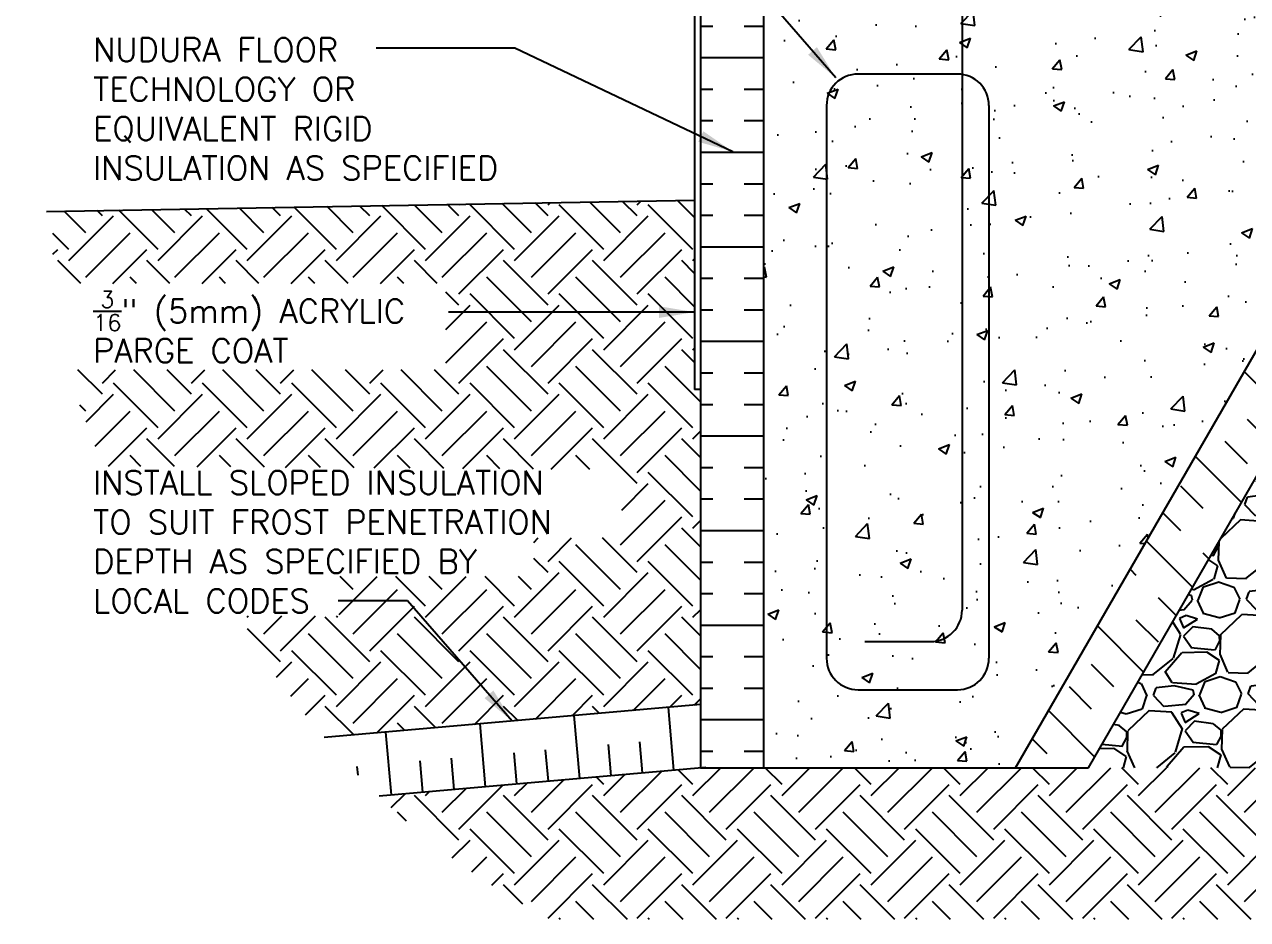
# Model space of a CAD drawing. Header units: inches. Extents: x 144 to 384, y -1 to 57.
# Drawn here: x 143.85 to 182.66, y -0.53 to 27.85 of the extents above; entities that cross this region are included whole.
import ezdxf

# ---------------------------------------------------------------- set-up
doc = ezdxf.new("R2010")
doc.units = ezdxf.units.IN
doc.header["$LTSCALE"] = 0.5
doc.header["$MEASUREMENT"] = 0
for name, color, linetype in [('HATCH', 12, 'Continuous'), ('line25', 2, 'Continuous'), ('LINE3', 3, 'Continuous'), ('LINE50', 5, 'Continuous'), ('LINE9', 9, 'Continuous'), ('TEXT', 4, 'Continuous')]:
    doc.layers.add(name, color=color, linetype=linetype)
doc.styles.add('DIM', font='romans.shx', dxfattribs={"width": 0.7})
doc.styles.add('ROMANS', font='romans.shx', dxfattribs={"height": 1.125})
doc.dimstyles.new('ext_12', dxfattribs={"dimscale": 12, "dimtxt": 0.09375, "dimasz": 0.09375, "dimexe": 0.09375, "dimexo": 0.0625, "dimgap": 0.0625, "dimtad": 1, "dimdec": 1, "dimzin": 3, "dimdsep": 46, "dimlunit": 4, "dimtxsty": 'DIM', "dimcen": 0.09, "dimdle": 0.09375, "dimclrt": 4, "dimadec": 0, "dimazin": 0, "dimtfac": 1, "dimtdec": 1, "dimtmove": 2, "dimatfit": 3, "dimfxl": 1, "dimfrac": 2, "dimtolj": 1, "dimtzin": 0, "dimarcsym": 0})
pattern_1 = [(45, (61.4655, -0.4946), (2e-16, 2.828427), [2, -2]), (45, (60.9352, 0.0357), (2e-16, 2.828427), [2, -2]), (45, (60.4049, 0.566), (2e-16, 2.828427), [2, -2]), (135, (60.4049, 0.9196), (-2.828427, 4e-16), [2, -2]), (135, (60.9352, 1.45), (-2.828427, 4e-16), [2, -2]), (135, (61.4655, 1.9803), (-2.828427, 4e-16), [2, -2])]

msp = doc.modelspace()

# ---------------------------------------------------------------- hatches: boundary and pattern name
at = {"layer": 'HATCH'}
h = msp.add_hatch(dxfattribs=at)
h.set_pattern_fill('INSUL', color=256, scale=8, style=0)
h.set_pattern_definition([(0, (136.6867, 11.8028), (0, 3), []), (0, (136.6867, 12.8028), (0, 3), [1, -1]), (0, (136.6867, 13.8028), (0, 3), [1, -1])])
h.paths.add_polyline_path([(167.299, 28.282), (165.299, 28.282), (165.299, 4.282), (167.299, 4.282)])
h = msp.add_hatch(dxfattribs=at)
h.set_pattern_fill('AR-CONC', color=256, scale=0.5, style=0)
h.set_pattern_definition([(50, (61.4655, -0.4946), (3.5863, -0.31376), [0.375, -4.125]), (355, (61.4655, -0.4946), (-0.69376, 3.76096), [0.3, -3.3]), (100.4514, (61.7644, -0.5207), (2.89255, 3.4472), [0.3187, -3.50571]), (46.1842, (61.4655, 0.5054), (5.3362, -0.8276), [0.5625, -6.1875]), (96.6356, (61.91, 0.4364), (4.67331, 4.87059), [0.47805, -5.25856]), (351.184, (61.4655, 0.5054), (4.6733, 4.8706), [0.45, -4.95]), (21, (61.9655, 0.2554), (2.984535, -2.013094), [0.375, -4.125]), (326, (61.9655, 0.2554), (1.21658, 3.62575), [0.3, -3.3]), (71.4514, (62.2143, 0.0877), (4.20111, 1.61265), [0.3187, -3.50571]), (37.5, (61.4655, -0.4946), (0.060799, 1.664469), [0, -3.26, 0, -3.35, 0, -3.3125]), (7.5, (61.4655, -0.4946), (1.315348, 1.972059), [0, -1.91, 0, -3.185, 0, -1.2625]), (327.5, (60.3505, -0.4946), (2.669112, -0.112774), [0, -1.25, 0, -3.9, 0, -5.175]), (317.5, (59.8505, -0.4946), (2.91593, 0.500525), [0, -1.625, 0, -2.59, 0, -3.675])])
h.paths.add_polyline_path([(187.424, 25.282), (191.334, 25.282), (192.169, 28.282), (170.902, 28.282), (170.902, 26.282), (174.454, 26.282), (174.454, 6.282), (169.299, 6.282), (169.299, 26.282), (170.902, 26.282), (170.902, 28.282), (167.299, 28.282), (167.299, 4.282), (175.299, 4.282)])
h.paths.add_polyline_path([(174.454, 26.282), (169.299, 26.282), (169.299, 6.282), (174.454, 6.282)], flags=17)
h = msp.add_hatch(dxfattribs=at)
h.set_pattern_fill('INSUL', color=256, scale=8, angle=315, style=0)
h.set_pattern_definition([(315, (136.6867, 11.8028), (2.12132, 2.12132), []), (315, (137.3938, 12.51), (2.12132, 2.12132), [1, -1]), (315, (138.101, 13.217), (2.12132, 2.12132), [1, -1])])
h.paths.add_polyline_path([(188.001, 24.282), (186.846, 24.282), (175.299, 4.282), (177.609, 4.282), (188.579, 23.282)])
h = msp.add_hatch(dxfattribs=at)
h.set_pattern_fill('EARTH', color=256, scale=8, angle=45, style=0)
h.set_pattern_definition(pattern_1)
h.paths.add_polyline_path([(143.853, 19.524), (143.847, 19.533), (143.853, 19.523)])
h.paths.add_polyline_path([(144.751, 21.926), (144.751, 19.641), (157.219, 19.641), (157.219, 16.899), (145.143, 16.899), (145.14, 16.906), (145.16, 16.858), (145.181, 16.81), (145.202, 16.761), (145.222, 16.712), (145.243, 16.663), (145.264, 16.613), (145.284, 16.563), (145.305, 16.513), (145.326, 16.462), (145.347, 16.411), (145.368, 16.359), (145.39, 16.307), (145.411, 16.255), (145.432, 16.202), (145.454, 16.15), (145.475, 16.096), (145.497, 16.042), (145.518, 15.988), (145.54, 15.934), (145.562, 15.879), (145.584, 15.824), (145.606, 15.768), (145.628, 15.712), (145.65, 15.656), (145.672, 15.599), (145.694, 15.542), (145.716, 15.484), (145.739, 15.427), (145.761, 15.368), (145.784, 15.31), (145.806, 15.25), (145.829, 15.191), (145.852, 15.131), (145.875, 15.071), (145.898, 15.01), (145.921, 14.949), (145.944, 14.887), (145.967, 14.826), (145.99, 14.763), (146.014, 14.7), (146.037, 14.637), (146.061, 14.574), (146.084, 14.51), (146.108, 14.445), (146.132, 14.381), (146.156, 14.315), (146.18, 14.25), (146.204, 14.184), (146.228, 14.117), (146.252, 14.05), (146.276, 13.983), (146.301, 13.915), (146.325, 13.847), (162.8, 13.735), (162.801, 11.568), (160.009, 11.569), (160.007, 10.344), (153.83, 10.348), (153.831, 9.093), (150.708, 9.094), (150.723, 9.067), (150.738, 9.04), (150.752, 9.014), (150.766, 8.989), (150.78, 8.964), (150.793, 8.94), (150.806, 8.917), (150.818, 8.894), (150.831, 8.872), (150.843, 8.85), (150.854, 8.828), (150.865, 8.808), (150.876, 8.787), (150.887, 8.768), (150.897, 8.748), (150.907, 8.73), (150.917, 8.711), (150.926, 8.694), (150.935, 8.676), (150.944, 8.659), (150.953, 8.643), (150.961, 8.627), (150.969, 8.612), (150.976, 8.597), (150.984, 8.582), (150.991, 8.568), (150.998, 8.555), (151.004, 8.541), (151.011, 8.528), (151.017, 8.516), (151.023, 8.504), (151.028, 8.492), (151.034, 8.481), (151.039, 8.47), (151.044, 8.46), (151.048, 8.449), (151.053, 8.44), (151.057, 8.43), (151.061, 8.421), (151.065, 8.412), (151.069, 8.404), (151.072, 8.396), (151.076, 8.388), (151.079, 8.38), (151.082, 8.373), (151.085, 8.366), (151.087, 8.36), (151.09, 8.353), (151.092, 8.347), (151.094, 8.341), (151.096, 8.336), (151.098, 8.33), (151.1, 8.325), (151.101, 8.32), (151.103, 8.316), (151.104, 8.311), (151.105, 8.307), (151.107, 8.303), (151.108, 8.299), (151.108, 8.296), (151.109, 8.292), (151.11, 8.289), (151.111, 8.286), (151.111, 8.283), (151.111, 8.28), (151.112, 8.278), (151.112, 8.275), (151.112, 8.273), (151.112, 8.271), (151.112, 8.269), (151.113, 8.267), (151.112, 8.265), (151.112, 8.263), (151.112, 8.262), (151.112, 8.26), (151.112, 8.259), (151.112, 8.257), (151.112, 8.256), (151.111, 8.255), (151.111, 8.253), (151.111, 8.252), (151.11, 8.251), (151.11, 8.25), (151.11, 8.249), (151.11, 8.248), (151.109, 8.247), (151.109, 8.246), (151.109, 8.245), (151.109, 8.243), (151.109, 8.242), (151.109, 8.241), (151.109, 8.24), (151.109, 8.239), (151.109, 8.238), (151.109, 8.236), (151.109, 8.235), (151.109, 8.234), (151.109, 8.232), (151.11, 8.231), (151.11, 8.229), (151.111, 8.227), (151.111, 8.225), (151.112, 8.223), (151.113, 8.221), (151.114, 8.219), (151.115, 8.217), (151.116, 8.214), (151.117, 8.211), (151.119, 8.209), (151.12, 8.206), (151.122, 8.202), (151.124, 8.199), (151.125, 8.196), (151.128, 8.192), (151.13, 8.188), (151.132, 8.184), (151.135, 8.18), (151.137, 8.175), (151.14, 8.171), (151.143, 8.166), (151.146, 8.161), (151.15, 8.155), (151.153, 8.149), (151.157, 8.143), (151.161, 8.137), (151.165, 8.131), (151.17, 8.124), (151.174, 8.117), (151.179, 8.11), (151.184, 8.102), (151.189, 8.094), (151.195, 8.086), (151.2, 8.077), (151.206, 8.068), (151.213, 8.059), (151.219, 8.05), (151.226, 8.04), (151.233, 8.029), (151.24, 8.019), (151.247, 8.008), (151.255, 7.996), (151.263, 7.985), (151.271, 7.973), (151.28, 7.96), (151.288, 7.948), (151.297, 7.934), (151.306, 7.921), (151.316, 7.907), (151.325, 7.893), (151.335, 7.879), (151.345, 7.864), (151.356, 7.85), (151.366, 7.834), (151.377, 7.819), (151.388, 7.803), (151.4, 7.787), (151.411, 7.77), (151.423, 7.753), (151.435, 7.736), (151.447, 7.719), (151.459, 7.702), (151.472, 7.684), (151.485, 7.666), (151.498, 7.647), (151.511, 7.628), (151.524, 7.609), (151.538, 7.59), (151.552, 7.571), (151.566, 7.551), (151.58, 7.531), (151.594, 7.511), (151.609, 7.49), (151.624, 7.47), (151.639, 7.449), (151.654, 7.428), (151.669, 7.406), (151.685, 7.385), (151.701, 7.363), (151.717, 7.341), (151.733, 7.318), (151.749, 7.296), (151.765, 7.273), (151.782, 7.25), (151.799, 7.227), (151.816, 7.204), (151.833, 7.18), (151.85, 7.156), (151.868, 7.132), (151.886, 7.108), (151.903, 7.084), (151.921, 7.059), (151.94, 7.035), (151.958, 7.01), (151.976, 6.985), (151.995, 6.96), (152.014, 6.934), (152.033, 6.909), (152.052, 6.883), (152.071, 6.857), (152.091, 6.831), (152.11, 6.805), (152.13, 6.779), (152.15, 6.753), (152.17, 6.726), (152.19, 6.699), (152.21, 6.673), (152.23, 6.646), (152.251, 6.619), (152.271, 6.591), (152.292, 6.564), (152.313, 6.537), (152.334, 6.509), (152.355, 6.481), (152.376, 6.454), (152.398, 6.426), (152.419, 6.398), (152.441, 6.37), (152.463, 6.342), (152.484, 6.313), (152.506, 6.285), (152.528, 6.257), (152.55, 6.228), (152.573, 6.2), (152.595, 6.171), (152.618, 6.142), (152.64, 6.114), (152.663, 6.085), (152.686, 6.056), (152.708, 6.027), (152.731, 5.998), (152.754, 5.969), (152.777, 5.94), (152.801, 5.911), (152.824, 5.882), (152.847, 5.852), (152.871, 5.823), (152.894, 5.794), (152.918, 5.765), (152.942, 5.735), (152.965, 5.706), (152.989, 5.677), (153.013, 5.647), (153.037, 5.618), (153.061, 5.588), (153.085, 5.559), (153.11, 5.53), (153.134, 5.5), (153.158, 5.471), (153.183, 5.442), (153.207, 5.412), (153.231, 5.383), (153.256, 5.354), (153.281, 5.324), (153.305, 5.295), (153.33, 5.266), (153.355, 5.237), (165.299, 6.282), (165.299, 16.282), (165.112, 16.282), (165.112, 22.282)])
h = msp.add_hatch(dxfattribs=at)
h.set_pattern_fill('GRAVEL', color=256, scale=3, angle=1, style=0)
h.set_pattern_definition([(229.0128, (138.79398, 14.84), (-23.5251243, -27.41474946), [0.40361, -39.95726]), (185.9697, (138.52926, 14.53533), (35.94216342, 3.6278037), [0.692604, -68.567775]), (133.5104, (137.84041, 14.4633), (30.5713329, -32.47142825), [0.48836, -48.3481]), (268.2737, (136.68368, 13.693), (1.95238674, 60.0432196), [0.630714, -62.440674]), (293.8337, (136.66468, 13.06257), (-15.62603158, 35.73271965), [0.618465, -61.22812]), (358.2737, (136.91459, 12.49684), (-60.0432196, 1.95238674), [0.630714, -62.440674]), (38.6942, (137.54502, 12.47784), (-38.47051045, -30.67604631), [0.83409, -82.57455]), (73.2553, (138.19602, 12.99928), (19.84497525, 66.35643767), [0.787464, -77.95896]), (122.4296, (138.42289, 13.75336), (-24.67701297, 38.57518704), [0.63285, -62.65222]), (176.2364, (138.08352, 14.28752), (33.0473336, -2.4235882), [0.7225, -35.40229]), (223.3974, (137.36258, 14.33494), (-35.41861008, -33.6232372), [0.934344, -92.500125]), (139.8141, (139.65375, 13.71483), (-21.3109536, 17.6307498), [0.3189, -31.57153]), (172.4692, (139.41012, 13.92061), (39.09876982, -5.31846614), [0.60671, -60.06453]), (226, (138.8086, 14.0001), (0.05236, -2.999544), [0.42426, -3.81838]), (204.1986, (138.5924, 14.3564), (14.893, 6.2608762), [0.22847, -22.61885]), (292.8014, (138.384, 14.26276), (-3.1566145, 8.946273), [0.32311, -15.83239]), (31.9638, (138.5092, 13.9649), (8.8939088, 6.156165), [0.52479, -16.96807]), (162.5651, (138.9544, 14.2427), (6.051445, -2.894824), [0.37947, -9.10736]), (17.3895, (136.64426, 14.23239), (29.83836617, 9.5221797), [0.5316, -52.628535]), (71.3462, (137.15157, 14.39127), (-11.42222856, -33.204409), [0.44598, -44.15222]), (294.1986, (138.94396, 14.8426), (-6.2608762, 14.893), [0.45694, -22.39037]), (344.6105, (139.13126, 14.42582), (-30.15250873, 8.4750351), [0.5316, -52.628535]), (340.444, (136.67672, 12.37267), (-15.1024352, 5.737288), [0.51264, -25.11937]), (295.7751, (137.1598, 12.20108), (-15.5736216, 32.7331985), [0.42953, -42.52393]), (67.8014, (139.0263, 11.8436), (5.737304, 15.1024291), [0.45694, -22.39037]), (18.354, (139.19896, 12.26667), (-38.7846376, -12.6787998), [0.50289, -49.78627]), (70.444, (137.55654, 11.81794), (-5.737288, -15.1024352), [0.25632, -25.37569]), (102.3099, (138.84634, 11.84046), (-3.208965, 11.9458175), [0.15297, -15.14409]), (166.9638, (138.8137, 11.9899), (9.050988, -2.8424656), [0.61847, -11.75085]), (187.009, (138.2112, 12.12941), (29.94307292, 3.5231132), [0.57315, -56.74177]), (304.6901, (138.5139, 13.6949), (-3.104262, 5.946728), [0.43267, -10.38399]), (354.1572, (138.76017, 13.33918), (51.0969454, -5.10903747), [0.75538, -74.78269]), (61.9454, (139.51163, 13.26228), (-11.6316719, -21.2062316), [0.30887, -30.57802]), (91, (139.657, 13.535), (-3.0519, 2.94719), [0.18, -2.82]), (121.2564, (138.14964, 12.21835), (12.3646577, -20.78738036), [0.41677, -41.26056]), (49.0128, (137.9334, 12.57463), (23.5251243, 27.41474946), [0.80722, -39.55366]), (1, (138.4628, 13.184), (2.94719, 3.0519), [0.78, -2.22]), (326.3048, (139.24272, 13.19758), (-30.3619146, 20.47325553), [0.47434, -46.95982]), (255.0546, (139.63737, 12.93443), (-2.790114, -12.05053), [0.43681, -21.40352]), (208.646, (139.52472, 12.5124), (-56.46773345, -30.99024094), [0.711195, -70.40842]), (176.4261, (138.90057, 12.17145), (-39.04641873, 2.3188836), [0.7524, -74.48722])])
h.paths.add_polyline_path([(199.168, 22.282), (188.001, 22.282), (177.609, 4.282), (183.382, 4.282), (191.465, 18.282), (199.168, 18.282), (199.168, 19.282), (200.168, 20.282), (198.168, 20.282), (199.168, 21.282)])
h = msp.add_hatch(dxfattribs=at)
h.set_pattern_fill('EARTH', color=256, scale=8, angle=45, style=0)
h.set_pattern_definition(pattern_1)
h.paths.add_polyline_path([(160.554, -0.534), (183.503, -0.534), (183.566, -0.496), (183.732, -0.394), (183.897, -0.289), (184.061, -0.184), (184.224, -0.076), (184.386, 0.033), (184.547, 0.143), (184.707, 0.255), (184.866, 0.368), (185.024, 0.483), (185.182, 0.598), (185.339, 0.716), (185.495, 0.834), (185.65, 0.954), (185.805, 1.074), (185.958, 1.196), (186.112, 1.319), (186.264, 1.443), (186.416, 1.569), (186.567, 1.695), (186.718, 1.822), (186.867, 1.95), (187.017, 2.079), (187.166, 2.209), (187.314, 2.34), (187.462, 2.471), (187.609, 2.604), (187.756, 2.737), (187.902, 2.871), (188.048, 3.005), (188.194, 3.14), (188.339, 3.276), (188.484, 3.412), (188.628, 3.549), (188.773, 3.686), (188.916, 3.824), (189.06, 3.962), (189.203, 4.101), (189.347, 4.24), (189.49, 4.379), (189.632, 4.519), (189.775, 4.659), (189.917, 4.799), (190.059, 4.939), (190.202, 5.08), (190.344, 5.22), (190.486, 5.361), (190.628, 5.502), (190.77, 5.643), (190.912, 5.784), (191.054, 5.924), (191.196, 6.065), (191.338, 6.205), (191.48, 6.346), (191.622, 6.486), (191.765, 6.626), (191.907, 6.766), (192.05, 6.905), (192.193, 7.044), (192.336, 7.183), (192.479, 7.322), (192.623, 7.46), (192.767, 7.597), (192.911, 7.734), (193.056, 7.871), (193.2, 8.007), (193.345, 8.143), (193.491, 8.278), (193.636, 8.412), (193.782, 8.546), (193.929, 8.68), (194.075, 8.814), (194.222, 8.946), (194.369, 9.079), (194.516, 9.211), (194.663, 9.343), (194.811, 9.474), (194.959, 9.605), (195.107, 9.735), (195.256, 9.866), (195.404, 9.995), (195.553, 10.125), (195.702, 10.254), (195.851, 10.383), (196, 10.512), (196.15, 10.64), (196.3, 10.768), (196.449, 10.896), (196.599, 11.023), (196.75, 11.15), (196.9, 11.277), (197.05, 11.404), (197.201, 11.531), (197.352, 11.657), (197.503, 11.783), (197.654, 11.909), (197.805, 12.035), (197.956, 12.16), (198.107, 12.286), (198.258, 12.411), (198.41, 12.536), (198.561, 12.661), (198.713, 12.786), (198.865, 12.911), (199.016, 13.035), (199.168, 13.16), (199.168, 18.282), (191.465, 18.282), (183.382, 4.282), (165.387, 4.282), (155.098, 3.381), (155.242, 3.244), (155.387, 3.108), (155.534, 2.973), (155.681, 2.84), (155.83, 2.707), (155.98, 2.576), (156.131, 2.446), (156.283, 2.317), (156.437, 2.189), (156.591, 2.063), (156.747, 1.937), (156.903, 1.813), (157.061, 1.691), (157.22, 1.569), (157.38, 1.449), (157.542, 1.33), (157.704, 1.213), (157.868, 1.096), (158.033, 0.981), (158.198, 0.868), (158.365, 0.755), (158.533, 0.644), (158.703, 0.535), (158.873, 0.427), (159.044, 0.32), (159.217, 0.214), (159.39, 0.11), (159.565, 0.008), (159.741, -0.093), (159.918, -0.193), (160.096, -0.291), (160.275, -0.388), (160.455, -0.483)])
h = msp.add_hatch(dxfattribs=at)
h.set_pattern_fill('INSUL', color=256, scale=8, angle=95, style=0)
h.set_pattern_definition([(95, (136.6867, 11.8028), (-2.98858, -0.26147), []), (95, (135.6905, 11.7156), (-2.98858, -0.26147), [1, -1]), (95, (134.6943, 11.6284), (-2.98858, -0.26147), [1, -1])])
h.paths.add_polyline_path([(153.355, 5.237), (153.564, 4.993), (153.793, 4.734), (154.025, 4.478), (154.261, 4.225), (154.5, 3.975), (154.743, 3.729), (154.989, 3.486), (155.099, 3.382), (165.299, 4.274), (165.299, 6.282)])

# ---------------------------------------------------------------- linework, layer by layer
msp.add_line((165.299, 4.282), (167.299, 4.282), dxfattribs=at)
at = {"layer": 'line25'}
for p, q in [((165.299, 28.282), (165.299, 4.282)), ((177.609, 4.282), (188.001, 22.282)), ((165.299, 6.282), (153.355, 5.237)), ((165.474, 4.289), (155.098, 3.381)), ((165.299, 4.282), (167.299, 4.282)), ((175.299, 4.282), (177.609, 4.282))]:
    msp.add_line(p, q, dxfattribs=at)
at = {"layer": 'LINE3'}
for p, q in [((173.602, 48.282), (173.602, 9.281)), ((173.454, 26.282), (170.299, 26.282)), ((169.299, 25.282), (169.299, 7.754)), ((174.454, 25.282), (174.454, 7.754)), ((170.519, 8.282), (172.602, 8.282)), ((170.299, 6.754), (173.454, 6.754))]:
    msp.add_line(p, q, dxfattribs=at)
for centre, start, end in [((170.299, 25.282), 90, 180), ((173.454, 25.282), 0, 90), ((172.602, 9.282), 270, 359.9811), ((170.299, 7.754), 180, 270), ((173.454, 7.754), 270, 0)]:
    msp.add_arc(centre, 1, start, end, dxfattribs=at)
at = {"layer": 'LINE50'}
for p, q in [((167.299, 28.282), (167.299, 4.282)), ((175.299, 4.282), (186.846, 24.282)), ((144.545, 21.922), (165.112, 22.282)), ((167.299, 4.282), (175.299, 4.282))]:
    msp.add_line(p, q, dxfattribs=at)
at = {"layer": 'LINE9'}
for p in [(165.112, 28.416), (165.299, 16.282)]:
    msp.add_line(p, (165.112, 16.282), dxfattribs=at)

# ---------------------------------------------------------------- texts
at = {"layer": 'TEXT', "char_height": 0.75, "attachment_point": 4, "style": 'ROMANS'}
for s, insert, width in [('\\A1;NUDURA FLOOR TECHNOLOGY OR EQUIVALENT RIGID INSULATION AS SPECIFIED', (146.026, 25.178), 14.74727), ('\\A1;{\\H0.7x;\\S3/16;}" (5mm) ACRYLIC PARGE COAT', (146.026, 18.264), 12.26004), ('\\A1;{\\H1x;INSTALL SLOPED INSULATION TO SUIT FROST PENETRATION DEPTH AS SPECIFIED BY LOCAL CODES}', (146.026, 11.448), 16.67476)]:
    msp.add_mtext(s, dxfattribs=dict(at, insert=insert, width=width))

# ---------------------------------------------------------------- leaders
at = {"layer": 'TEXT'}
for points in [[(169.592, 26.165), (159.922, 37.29), (155.532, 37.29)], [(166.326, 23.819), (159.403, 27.104), (155.013, 27.104)], [(165.112, 18.732), (159.246, 18.732), (157.307, 18.732)], [(159.327, 5.759), (156, 9.569), (153.805, 9.569)]]:
    msp.add_leader(points, dimstyle='ext_12', override={"dimgap": 0.0625, "dimtad": 0}, dxfattribs=at)

doc.saveas('drawing.dxf')
